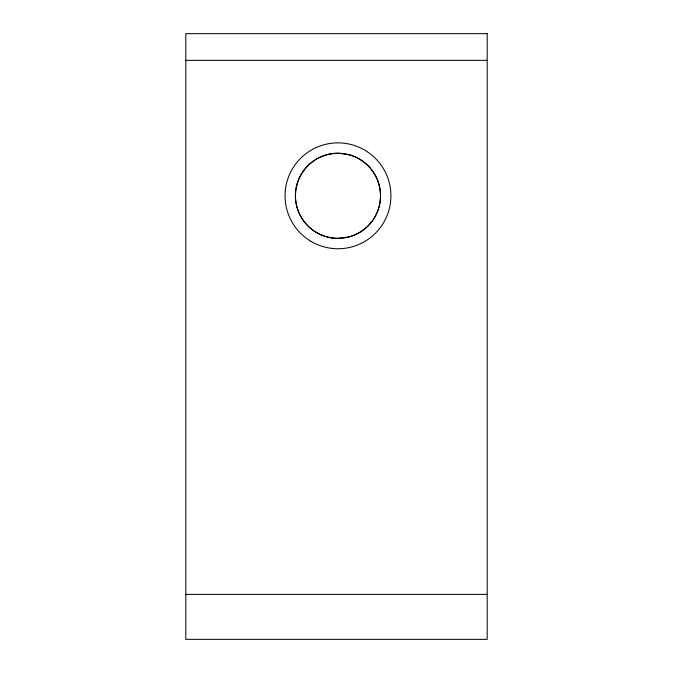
<?xml version="1.0" encoding="UTF-8"?>
<svg xmlns="http://www.w3.org/2000/svg" width="673" height="673" viewBox="0 0 673 673"><rect width="100%" height="100%" fill="white"/><g stroke="black" fill="none" stroke-linecap="round" stroke-linejoin="round"><path stroke-width="1.01" d="M185.815 60.334L487.185 60.334M185.815 594.385L487.185 594.385M348.362 237.064L337.333 238.351A42.55 42.542 -90 0 1 295.43 195.162A42.55 42.542 -90 0 1 338.62 153.267L349.598 154.883A42.55 42.542 -90 0 1 348.37 237.064M487.185 33.65L185.815 33.65L185.815 639.35L487.185 639.35L487.185 33.65M316.15 232.328A42.55 42.55 0 0 0 380.523 196.449A42.55 42.55 0 0 0 317.261 158.643A42.55 42.55 0 0 0 316.15 232.328M310.825 241.254A52.94 52.94 0 0 0 390.912 196.609A52.94 52.94 0 0 0 312.205 149.574A52.94 52.94 0 0 0 310.825 241.254"/></g></svg>
